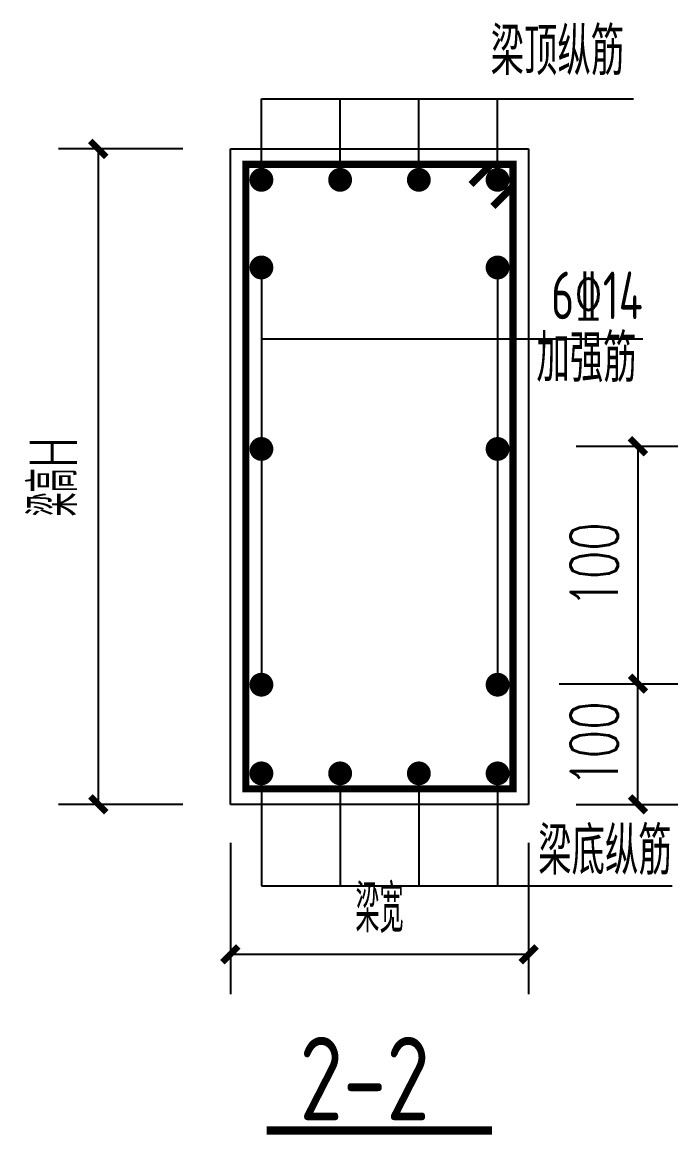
# Model space of a CAD drawing. Extents: x 180850 to 1399066, y 48356 to 327880.
# Drawn here: x 347213 to 355457, y 189931 to 203932 of the extents above; entities that cross this region are included whole.
import ezdxf
from ezdxf.enums import TextEntityAlignment as Align

# ---------------------------------------------------------------- set-up
doc = ezdxf.new("R2010")
doc.units = 0
doc.header["$LTSCALE"] = 1000
for name, color, linetype in [('AXIS', 3, 'Continuous'), ('BEAM_DE', 7, 'Continuous'), ('DIM_SYMB', 3, 'Continuous'), ('NUM', 7, 'Continuous'), ('PUB_TEXT', 7, 'Continuous'), ('REIN', 1, 'Continuous')]:
    doc.layers.add(name, color=color, linetype=linetype)
doc.styles.add('_TCH_DIM_T3', font='SIMPLEX', dxfattribs={"width": 0.705882, "bigfont": 'GBCBIG'})
doc.styles.add('C', font='tssdeng.shx', dxfattribs={"height": 3, "bigfont": 'tssdchn.shx'})
doc.styles.add('TSSD_Norm', font='tssdeng.shx', dxfattribs={"bigfont": 'hztxt.shx'})
doc.dimstyles.new('TCH-200-5', dxfattribs={"dimtxt": 595, "dimasz": 200, "dimexe": 500, "dimexo": 600, "dimgap": 252.5, "dimtad": 1, "dimdec": 0, "dimlfac": 0.2, "dimzin": 0, "dimdsep": 46, "dimtxsty": '_TCH_DIM_T3', "dimblk": 'ARCHTICK', "dimcen": 0.09, "dimclrd": 124, "dimclre": 124, "dimclrt": 7, "dimazin": 2, "dimtfac": 1, "dimtdec": 0, "dimtix": 1, "dimtmove": 2, "dimatfit": 3, "dimfxl": 1, "dimtolj": 1, "dimtzin": 0, "dimarcsym": 0})

# ---------------------------------------------------------------- blocks, each defined once
blk = doc.blocks.new('_ArchTick')
at = {"color": 0, "linetype": 'ByBlock', "const_width": 0.4}
blk.add_lwpolyline([(-0.5, -0.5), (0.5, 0.5)], dxfattribs=at)
blk = doc.blocks.new('*D821')
at = {"layer": 'AXIS', "color": 124, "lineweight": -2, "transparency": 16777216}
for p, q in [((349831, 193604), (349831, 191702)), ((353581, 193604), (353581, 191702)), ((349831, 192202), (353581, 192202))]:
    blk.add_line(p, q, dxfattribs=at)
at = {"layer": 'Defpoints', "color": 0, "transparency": 16777216}
for p in [(349831, 194204), (353581, 194204), (353581, 192202)]:
    blk.add_point(p, dxfattribs=at)
at = {"layer": 'AXIS', "color": 124, "lineweight": -2, "transparency": 16777216, "xscale": 200, "yscale": 200, "zscale": 200, "rotation": 180}
blk.add_blockref('_ArchTick', (349831, 192202), dxfattribs=at)
at = {"layer": 'AXIS', "color": 124, "lineweight": -2, "transparency": 16777216, "xscale": 200, "yscale": 200, "zscale": 200}
blk.add_blockref('_ArchTick', (353581, 192202), dxfattribs=at)
at = {"layer": 'AXIS', "color": 7, "transparency": 16777216, "insert": (351706, 192772), "char_height": 595, "attachment_point": 5, "style": '_TCH_DIM_T3'}
blk.add_mtext('\\A1;梁宽', dxfattribs=at)
blk = doc.blocks.new('*D822')
at = {"layer": 'AXIS', "color": 124, "lineweight": -2, "transparency": 16777216}
for p, q in [((349231, 202339), (347670, 202339)), ((348170, 202339), (348170, 194089)), ((349231, 194089), (347670, 194089))]:
    blk.add_line(p, q, dxfattribs=at)
at = {"layer": 'Defpoints', "color": 0, "transparency": 16777216}
for p in [(349831, 202339), (348170, 194089), (349831, 194089)]:
    blk.add_point(p, dxfattribs=at)
at = {"layer": 'AXIS', "color": 124, "lineweight": -2, "transparency": 16777216, "xscale": 200, "yscale": 200, "zscale": 200}
for p, rotation in [((348170, 202339), 90), ((348170, 194089), 270)]:
    blk.add_blockref('_ArchTick', p, dxfattribs=dict(at, rotation=rotation))
at = {"layer": 'AXIS', "color": 7, "transparency": 16777216, "insert": (347604, 198214), "char_height": 595, "attachment_point": 5, "rotation": 90, "style": '_TCH_DIM_T3'}
blk.add_mtext('\\A1;梁高H', dxfattribs=at)
blk = doc.blocks.new('*D824')
at = {"layer": 'AXIS', "color": 124, "lineweight": -2, "transparency": 16777216}
for p, q in [((353966, 195607), (355457, 195607)), ((354957, 194089), (354957, 195607)), ((354181, 194089), (355457, 194089))]:
    blk.add_line(p, q, dxfattribs=at)
at = {"layer": 'Defpoints', "color": 0, "transparency": 16777216}
for p in [(353366, 195607), (354957, 195607), (353581, 194089)]:
    blk.add_point(p, dxfattribs=at)
at = {"layer": 'AXIS', "color": 124, "lineweight": -2, "transparency": 16777216, "xscale": 200, "yscale": 200, "zscale": 200}
for p, rotation in [((354957, 195607), 90), ((354957, 194089), 270)]:
    blk.add_blockref('_ArchTick', p, dxfattribs=dict(at, rotation=rotation))
at = {"layer": 'AXIS', "color": 7, "transparency": 16777216, "insert": (354407, 194848), "char_height": 595, "attachment_point": 5, "rotation": 90, "style": '_TCH_DIM_T3'}
blk.add_mtext('\\A1;100', dxfattribs=at)
blk = doc.blocks.new('*D825')
at = {"layer": 'AXIS', "color": 124, "lineweight": -2, "transparency": 16777216}
for p, q in [((354181, 198597), (355457, 198597)), ((354957, 198597), (354957, 195607)), ((353966, 195607), (355457, 195607))]:
    blk.add_line(p, q, dxfattribs=at)
at = {"layer": 'Defpoints', "color": 0, "transparency": 16777216}
for p in [(353581, 198597), (353366, 195607), (354957, 195607)]:
    blk.add_point(p, dxfattribs=at)
at = {"layer": 'AXIS', "color": 124, "lineweight": -2, "transparency": 16777216, "xscale": 200, "yscale": 200, "zscale": 200}
for p, rotation in [((354957, 198597), 90), ((354957, 195607), 270)]:
    blk.add_blockref('_ArchTick', p, dxfattribs=dict(at, rotation=rotation))
at = {"layer": 'AXIS', "color": 7, "transparency": 16777216, "insert": (354407, 197102), "char_height": 595, "attachment_point": 5, "rotation": 90, "style": '_TCH_DIM_T3'}
blk.add_mtext('\\A1;100', dxfattribs=at)

msp = doc.modelspace()

# ---------------------------------------------------------------- linework, layer by layer
at = {"color": 3, "linetype": 'Continuous'}
for p, q in [((350220.89, 201949.18), (350220.89, 202966.98)), ((350220.89, 202966.98), (354900.69, 202966.98)), ((351210.89, 201949.18), (351210.89, 202966.98)), ((352200.89, 201949.18), (352200.89, 202966.98)), ((353190.89, 201949.18), (353190.89, 202966.98)), ((350220.89, 200845.78), (350220.89, 198562.04)), ((353190.89, 200845.78), (353190.89, 198562.04)), ((350220.89, 199946.92), (355016.44, 199946.92)), ((350220.89, 198562.04), (350220.89, 195595.18)), ((353190.89, 198562.04), (353190.89, 195595.18)), ((350220.89, 194479.18), (350220.89, 193065.33)), ((351210.89, 194479.18), (351210.89, 193065.33)), ((352200.89, 194479.18), (352200.89, 193065.33)), ((353190.89, 194479.18), (353190.89, 193065.33)), ((350220.89, 193065.33), (355388.63, 193065.33))]:
    msp.add_line(p, q, dxfattribs=at)
at = {"layer": 'BEAM_DE'}
for p, q in [((349830.89, 194089.18), (349830.89, 202339.18)), ((349830.89, 202339.18), (353580.89, 202339.18)), ((353580.89, 202339.18), (353580.89, 194089.18)), ((353580.89, 194089.18), (349830.89, 194089.18))]:
    msp.add_line(p, q, dxfattribs=at)
at = {"layer": 'DIM_SYMB', "const_width": 105}
msp.add_lwpolyline([(350287.7, 189983.7), (353122.14, 189983.7)], dxfattribs=at)
at = {"layer": 'REIN', "const_width": 90}
for points in [[(353385.89, 202144.18), (353385.89, 194284.18), (350025.89, 194284.18), (350025.89, 202144.18), (353385.89, 202144.18)], [(352855.56, 201889.63), (353110.12, 202144.18)], [(353385.89, 201868.41), (353131.33, 201613.85)]]:
    msp.add_lwpolyline(points, dxfattribs=at)
at = {"layer": 'REIN', "const_width": 150}
for points in [[(350145.89, 201949.18, 1), (350295.89, 201949.18, 1)], [(351135.89, 201949.18, 1), (351285.89, 201949.18, 1)], [(352125.89, 201949.18, 1), (352275.89, 201949.18, 1)], [(353115.89, 201949.18, 1), (353265.89, 201949.18, 1)], [(350145.89, 200845.78, 1), (350295.89, 200845.78, 1)], [(353115.89, 200845.78, 1), (353265.89, 200845.78, 1)], [(350145.89, 198562.04, 1), (350295.89, 198562.04, 1)], [(353115.89, 198562.04, 1), (353265.89, 198562.04, 1)], [(350145.89, 195595.18, 1), (350295.89, 195595.18, 1)], [(353115.89, 195595.18, 1), (353265.89, 195595.18, 1)], [(350145.89, 194479.18, 1), (350295.89, 194479.18, 1)], [(351135.89, 194479.18, 1), (351285.89, 194479.18, 1)], [(352125.89, 194479.18, 1), (352275.89, 194479.18, 1)], [(353115.89, 194479.18, 1), (353265.89, 194479.18, 1)]]:
    msp.add_lwpolyline(points, format="xyb", close=True, dxfattribs=at)

# ---------------------------------------------------------------- texts
at = {"layer": 'NUM', "style": 'TSSD_Norm', "width": 0.7}
for s, p in [('梁顶纵筋', (354783.75, 203266.98)), ('梁底纵筋', (355381.62, 193204.44))]:
    msp.add_text(s, height=600, dxfattribs=at).set_placement(p, align=Align.RIGHT)
for s, p in [('6%%13214', (355016.44, 200014.97)), ('加强筋', (354939.54, 199225.68))]:
    msp.add_text(s, height=600, dxfattribs=at).set_placement(p, align=Align.BOTTOM_RIGHT)
at = {"layer": 'PUB_TEXT', "style": 'C', "width": 0.8}
msp.add_text('2-2', height=1050, dxfattribs=at).set_placement((350699.31, 190112.93))

# ---------------------------------------------------------------- dimensions: what is measured, and where the dimension line sits
at = {"layer": 'AXIS'}
for base, p1, p2, angle, text, picture, middle in [((348170.19, 194089.18), (349830.89, 202339.18), (349830.89, 194089.18), 90, '梁高H', '*D822', (347603.78, 198214.18)), ((354956.83, 195606.87), (353580.89, 198597.4), (353365.79, 195606.87), 270, '100', '*D825', (354406.83, 197102.14)), ((354956.83, 195606.87), (353580.89, 194089.18), (353365.79, 195606.87), 90, '100', '*D824', (354406.83, 194848.03))]:
    dim = msp.add_linear_dim(base=base, p1=p1, p2=p2, angle=angle, text=text, dimstyle='TCH-200-5', dxfattribs=at)
    dim.commit()
    dim.dimension.update_dxf_attribs({"geometry": picture, "text_midpoint": middle})
dim = msp.add_linear_dim(base=(353580.89, 192202.38), p1=(349830.89, 194204.3), p2=(353580.89, 194204.3), text='梁宽', dimstyle='TCH-200-5', dxfattribs=at)
dim.commit()
dim.dimension.update_dxf_attribs({"geometry": '*D821', "text_midpoint": (351705.89, 192772.07)})

doc.saveas('drawing.dxf')
